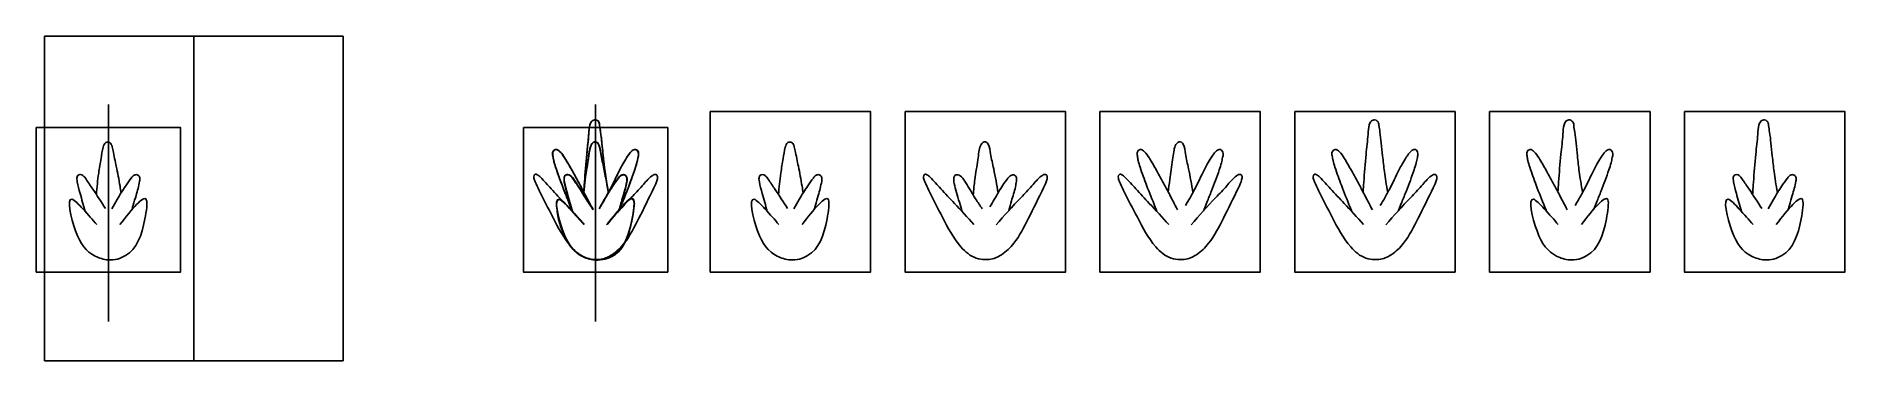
# Model space of a CAD drawing. Header units: millimetres. Extents: x 2509 to 5027, y 1292 to 1743.
import ezdxf

# ---------------------------------------------------------------- set-up
doc = ezdxf.new("R2010")
doc.units = ezdxf.units.MM
doc.layers.get('0').update_dxf_attribs({"color": 3})
for name, color, linetype in [('1', 6, 'Continuous'), ('2', 5, 'Continuous'), ('3', 4, 'Continuous'), ('4', 2, 'Continuous'), ('5', 1, 'Continuous')]:
    doc.layers.add(name, color=color, linetype=linetype)
picture_1 = doc.add_image_def('image1.jpg', size_in_pixel=(589, 1280))
picture_2 = doc.add_image_def('image2.jpg', size_in_pixel=(589, 1280))

msp = doc.modelspace()

# ---------------------------------------------------------------- linework, layer by layer
for points in [[(2609.7, 1648.5), (2609.7, 1346.6)], [(3287.9, 1648.5), (3287.9, 1346.6)]]:
    msp.add_lwpolyline(points)
at = {"color": 1}
for points in [[(3447.5, 1638.6), (3670.8, 1638.6), (3670.8, 1415.3), (3447.5, 1415.3)], [(3718.7, 1638.6), (3942.1, 1638.6), (3942.1, 1415.3), (3718.7, 1415.3)], [(3990, 1638.6), (4213.3, 1638.6), (4213.3, 1415.3), (3990, 1415.3)], [(4261.2, 1638.6), (4484.5, 1638.6), (4484.5, 1415.3), (4261.2, 1415.3)], [(4532.4, 1638.6), (4755.8, 1638.6), (4755.8, 1415.3), (4532.4, 1415.3)], [(4803.6, 1638.6), (5027, 1638.6), (5027, 1415.3), (4803.6, 1415.3)], [(2509.2, 1616.3), (2710.1, 1616.3), (2710.1, 1415.3), (2509.2, 1415.3)], [(3187.5, 1616.3), (3388.4, 1616.3), (3388.4, 1415.3), (3187.5, 1415.3)]]:
    msp.add_lwpolyline(points, close=True, dxfattribs=at)
at = {"color": 3}
msp.add_open_spline([(2593, 1523.2), (2593.8, 1533.2), (2595.3, 1549.9), (2599.6, 1571.9), (2601.3, 1586), (2604.7, 1595.9), (2611.9, 1596.7), (2615, 1590.7), (2617.1, 1579.6), (2621.2, 1560.2), (2624.8, 1541.8), (2626.9, 1528.6), (2627.5, 1525.7)], degree=3, knots=[0, 0, 0, 0, 29.988096, 50.533182, 66.55197, 73.877304, 78.967359, 83.998305, 91.772202, 114.053192, 142.609151, 151.276827, 151.276827, 151.276827, 151.276827], dxfattribs=at)
for points in [[(3271.3, 1523.2), (3272.1, 1533.2), (3273.6, 1549.9), (3277.8, 1571.9), (3279.6, 1586), (3283, 1595.9), (3290.2, 1596.7), (3293.3, 1590.7), (3295.4, 1579.6), (3299.5, 1560.2), (3303, 1541.8), (3305.2, 1528.6), (3305.8, 1525.7)], [(3542.5, 1523.2), (3543.4, 1533.2), (3544.8, 1549.9), (3549.1, 1571.9), (3550.8, 1586), (3554.2, 1595.9), (3561.4, 1596.7), (3564.5, 1590.7), (3566.7, 1579.6), (3570.7, 1560.2), (3574.3, 1541.8), (3576.4, 1528.6), (3577.1, 1525.7)]]:
    msp.add_open_spline(points, degree=3, knots=[0, 0, 0, 0, 29.988096, 50.533182, 66.55197, 73.877304, 78.967359, 83.998305, 91.772202, 114.053192, 142.609151, 151.276827, 151.276827, 151.276827, 151.276827])
for points in [[(2577.4, 1499.8), (2570.3, 1524.8), (2566.4, 1540.9), (2565.9, 1544.7), (2567.1, 1549.5), (2570.8, 1550.9), (2574.3, 1549.5), (2578.7, 1544.4), (2588, 1530.7), (2605.8, 1503.6)], [(2614.6, 1503.5), (2621.8, 1516.2), (2633.8, 1535.4), (2641.6, 1546.1), (2645.4, 1550), (2649.7, 1550.7), (2652.9, 1547.7), (2653.2, 1541.7), (2648.3, 1521.9), (2644.3, 1508.5), (2642.7, 1502.3)], [(2593.6, 1481.5), (2573.9, 1503.5), (2559, 1516.6), (2564, 1472.5), (2591.3, 1437.6), (2609.7, 1432.2), (2633.6, 1438.2), (2660.5, 1489.3), (2662.5, 1516), (2625.7, 1481.5)]]:
    msp.add_spline(points, degree=3, dxfattribs=at)
for points in [[(3255.7, 1499.8), (3248.6, 1524.8), (3244.7, 1540.9), (3244.2, 1544.7), (3245.4, 1549.5), (3249.1, 1550.9), (3252.6, 1549.5), (3256.9, 1544.4), (3266.3, 1530.7), (3284.1, 1503.6)], [(3292.9, 1503.5), (3300.1, 1516.2), (3312.1, 1535.4), (3319.9, 1546.1), (3323.7, 1550), (3328, 1550.7), (3331.2, 1547.7), (3331.5, 1541.7), (3326.6, 1521.9), (3322.6, 1508.5), (3320.9, 1502.3)], [(3526.9, 1499.8), (3519.9, 1524.8), (3515.9, 1540.9), (3515.4, 1544.7), (3516.7, 1549.5), (3520.3, 1550.9), (3523.8, 1549.5), (3528.2, 1544.4), (3537.5, 1530.7), (3555.3, 1503.6)], [(3564.1, 1503.5), (3571.3, 1516.2), (3583.4, 1535.4), (3591.1, 1546.1), (3594.9, 1550), (3599.2, 1550.7), (3602.5, 1547.7), (3602.7, 1541.7), (3597.8, 1521.9), (3593.9, 1508.5), (3592.2, 1502.3)], [(3271.9, 1481.5), (3252.2, 1503.5), (3237.3, 1516.6), (3242.3, 1472.5), (3269.6, 1437.6), (3287.9, 1432.2), (3311.8, 1438.2), (3338.8, 1489.3), (3340.8, 1516), (3304, 1481.5)], [(3543.1, 1481.5), (3523.5, 1503.5), (3508.5, 1516.6), (3513.5, 1472.5), (3540.8, 1437.6), (3559.2, 1432.2), (3583.1, 1438.2), (3610.1, 1489.3), (3612, 1516), (3575.3, 1481.5)]]:
    msp.add_spline(points, degree=3)
at = {"layer": '1'}
for points in [[(3271.2, 1522.5), (3273.5, 1544.1), (3277.5, 1571.4), (3279.1, 1582.8), (3281.2, 1590.9), (3286.4, 1596.4), (3290, 1595.8), (3292.1, 1593.3), (3295.4, 1579.8), (3299.6, 1559.1), (3305.8, 1525.5)], [(3813.6, 1522.5), (3815.9, 1544.1), (3820, 1571.4), (3821.6, 1582.8), (3823.7, 1590.9), (3828.9, 1596.4), (3832.4, 1595.8), (3834.5, 1593.3), (3837.9, 1579.8), (3842.1, 1559.1), (3848.3, 1525.5)], [(3255.8, 1499.3), (3247.9, 1526.1), (3244.7, 1538.7), (3244.1, 1545.8), (3245.7, 1549.6), (3248.1, 1550.8), (3254.7, 1547.7), (3261, 1539.5), (3274.5, 1517.2), (3283.9, 1503.3)], [(3320.8, 1501), (3324.3, 1514.3), (3329.9, 1533.7), (3331.3, 1541.8), (3331, 1547.7), (3327.6, 1550.4), (3322.1, 1548.7), (3318.7, 1545.1), (3306.5, 1526.7), (3294.4, 1506.3)], [(3798.3, 1499.3), (3790.4, 1526.1), (3787.1, 1538.7), (3786.6, 1545.8), (3788.2, 1549.6), (3790.5, 1550.8), (3797.1, 1547.7), (3803.4, 1539.5), (3816.9, 1517.2), (3826.3, 1503.3)], [(3863.3, 1501), (3866.8, 1514.3), (3872.4, 1533.7), (3873.7, 1541.8), (3873.4, 1547.7), (3870, 1550.4), (3864.6, 1548.7), (3861.2, 1545.1), (3849, 1526.7), (3836.9, 1506.3)]]:
    msp.add_spline(points, degree=3, dxfattribs=at)
for points in [[(3272.2, 1481.5), (3263.1, 1491.4), (3247.8, 1508), (3227.4, 1529.6), (3215, 1543.7), (3207.8, 1550.4), (3204, 1551.9), (3201.6, 1549.3), (3201.9, 1545.3), (3204.8, 1538.5), (3213.1, 1520.1), (3229.7, 1489.7), (3247.1, 1454.9), (3270.6, 1434.4), (3283.7, 1433), (3287.9, 1432.7), (3289.8, 1432.6), (3297.8, 1432.7), (3312.9, 1439.3), (3332.5, 1458.9), (3349.4, 1492.4), (3363.9, 1521.8), (3373, 1540.8), (3374.3, 1546.7), (3374.2, 1549.9), (3370.7, 1552), (3361.8, 1546.4), (3352.9, 1534.4), (3330.5, 1512.1), (3314.4, 1493.8), (3303.1, 1481)], [(3814.6, 1481.5), (3805.6, 1491.4), (3790.3, 1508), (3769.8, 1529.6), (3757.5, 1543.7), (3750.3, 1550.4), (3746.4, 1551.9), (3744.1, 1549.3), (3744.4, 1545.3), (3747.2, 1538.5), (3755.5, 1520.1), (3772.1, 1489.7), (3789.6, 1454.9), (3813, 1434.4), (3826.1, 1433), (3830.4, 1432.7), (3832.2, 1432.6), (3840.2, 1432.7), (3855.3, 1439.3), (3874.9, 1458.9), (3891.8, 1492.4), (3906.3, 1521.8), (3915.5, 1540.8), (3916.7, 1546.7), (3916.7, 1549.9), (3913.2, 1552), (3904.2, 1546.4), (3895.4, 1534.4), (3873, 1512.1), (3856.8, 1493.8), (3845.5, 1481)]]:
    msp.add_open_spline(points, degree=3, knots=[0, 0, 0, 0, 39.990647, 67.701686, 89.654595, 95.315475, 98.188578, 100.354177, 104.332207, 109.380966, 122.799448, 164.766846, 213.321884, 239.731996, 252.397096, 252.397096, 252.397096, 257.886611, 276.351529, 299.673148, 339.994524, 387.387129, 399.296496, 402.053967, 405.873591, 407.642692, 413.279919, 432.924477, 455.110215, 506.527791, 506.527791, 506.527791, 506.527791], dxfattribs=at)
at = {"layer": '2'}
for points in [[(3271.6, 1526.4), (3272.8, 1539.3), (3278.1, 1575.1), (3280.7, 1589.1), (3283.4, 1594.6), (3285.9, 1596.2), (3289.1, 1596.1), (3291, 1595), (3292.9, 1591.2), (3294.9, 1582.6), (3297.8, 1567.5), (3302, 1546.2), (3305.8, 1525.9)], [(3255.7, 1499.7), (3245.5, 1525.2), (3233.3, 1558.2), (3229.2, 1572.2), (3228.3, 1578.2), (3229.2, 1584.1), (3232.2, 1585.8), (3236.1, 1584.5), (3242, 1578.4), (3255.6, 1556), (3268.7, 1531.8), (3284.4, 1501.7)], [(3320.9, 1502.3), (3326.3, 1514.8), (3339.4, 1549.1), (3344.6, 1564.5), (3347.5, 1577.2), (3346.7, 1584.1), (3344.7, 1585.5), (3340.8, 1585.2), (3335, 1579.9), (3321.5, 1557.4), (3308.9, 1531.8), (3304.6, 1523.8), (3292.9, 1503.5)], [(3271.9, 1481.5), (3263, 1491.6), (3254.7, 1500.8), (3243.5, 1512.3), (3240.5, 1514.5), (3236.8, 1516.2), (3234.3, 1514.2), (3233.7, 1508), (3235.7, 1494.6), (3242.4, 1471.5), (3252, 1452.5), (3266.9, 1438.7), (3278, 1433.8), (3287.9, 1432.1), (3300.8, 1433.4), (3315.6, 1440.2), (3323.9, 1448.7), (3335, 1473.3), (3337.5, 1482.9), (3340.9, 1501.5), (3341.5, 1509.3), (3341.4, 1513.4), (3340.1, 1516.7), (3338.3, 1517.2), (3335.2, 1516.6), (3332.8, 1514.7), (3324.2, 1506), (3311.2, 1490.7), (3303.3, 1481.2)]]:
    msp.add_spline(points, degree=3, dxfattribs=at)
for points, knots in [([(4085.2, 1526.4), (4085.8, 1532.3), (4087.4, 1547.4), (4090.5, 1566), (4092.6, 1581.9), (4094.1, 1590.6), (4098.4, 1597.1), (4103.9, 1596.3), (4107.9, 1590.2), (4109.1, 1577.3), (4114.5, 1555.1), (4117.6, 1537.1), (4119.5, 1526)], [3.921206, 3.921206, 3.921206, 3.921206, 21.760405, 49.365521, 60.816403, 69.241068, 76.803514, 80.417489, 83.687341, 97.558735, 118.692065, 152.419767, 152.419767, 152.419767, 152.419767]), ([(4069.6, 1499.2), (4069.5, 1499.4), (4069.4, 1499.6), (4069.3, 1499.8), (4068.5, 1501.8), (4063.7, 1513.8), (4055.5, 1534.2), (4047.7, 1555.7), (4043.3, 1569.5), (4042.2, 1576.5), (4041, 1582.6), (4046.7, 1587.4), (4053.8, 1581.6), (4060.3, 1571.6), (4069.6, 1555.7), (4078.7, 1538.6), (4086.4, 1524.3), (4092.4, 1512.8), (4096, 1505.7), (4098.1, 1501.7)], [-0.674557, -0.674557, -0.674557, -0.674557, 0, 0, 0, 6.341374, 38.97294, 65.730314, 75.368917, 81.842957, 87.459331, 92.813017, 99.363533, 110.596035, 130.519507, 153.634145, 168.941781, 179.137728, 192.709404, 192.709404, 192.709404, 192.709404]), ([(4134.2, 1500.6), (4134.4, 1501.1), (4134.6, 1501.6), (4134.8, 1502.1), (4136.2, 1505.5), (4139.7, 1514.2), (4147.3, 1532.6), (4153.9, 1550.9), (4159.1, 1566.4), (4160.6, 1573.9), (4162, 1579.6), (4160.6, 1583.4), (4157.9, 1586.6), (4153, 1584.9), (4149.1, 1580.7), (4144.4, 1574), (4138.4, 1563.9), (4132, 1551.1), (4126, 1538.6), (4121.1, 1528.8), (4116.1, 1520.1), (4112.5, 1513.2), (4109.6, 1508.8), (4109, 1507.9)], [-1.597277, -1.597277, -1.597277, -1.597277, 0, 0, 0, 10.875174, 28.29673, 59.512294, 69.510565, 77.16529, 82.632013, 86.330558, 89.210991, 93.896833, 99.100681, 106.833652, 118.081698, 134.519518, 149.771774, 159.585913, 167.313542, 179.913902, 183.086569, 183.086569, 183.086569, 183.086569]), ([(4085.8, 1481.5), (4076.8, 1491.4), (4061.5, 1508), (4041, 1529.6), (4028.7, 1543.7), (4021.5, 1550.4), (4017.6, 1551.9), (4015.3, 1549.3), (4015.6, 1545.3), (4018.5, 1538.5), (4026.7, 1520.1), (4043.4, 1489.7), (4060.8, 1454.9), (4084.3, 1434.4), (4097.4, 1433), (4101.6, 1432.7), (4103.5, 1432.6), (4111.5, 1432.7), (4126.5, 1439.3), (4146.2, 1458.9), (4163, 1492.4), (4177.6, 1521.8), (4186.7, 1540.8), (4188, 1546.7), (4187.9, 1549.9), (4184.4, 1552), (4175.5, 1546.4), (4166.6, 1534.4), (4144.2, 1512.1), (4128.1, 1493.8), (4116.8, 1481)], [0, 0, 0, 0, 39.990647, 67.701686, 89.654595, 95.315475, 98.188578, 100.354177, 104.332207, 109.380966, 122.799448, 164.766846, 213.321884, 239.731996, 252.397096, 252.397096, 252.397096, 257.886611, 276.351529, 299.673148, 339.994524, 387.387129, 399.296496, 402.053967, 405.873591, 407.642692, 413.279919, 432.924477, 455.110215, 506.527791, 506.527791, 506.527791, 506.527791])]:
    msp.add_open_spline(points, degree=3, knots=knots, dxfattribs=at)
at = {"layer": '3'}
for points in [[(3271.2, 1522.5), (3276.6, 1589.1), (3278.7, 1611.3), (3280.9, 1622.4), (3284, 1626.2), (3286.8, 1627), (3289.3, 1626.8), (3291.5, 1625.5), (3293.5, 1619.7), (3295.3, 1606.6), (3298.2, 1580.7), (3301.9, 1549.6), (3305.8, 1525.5)], [(3255.7, 1499.7), (3252.8, 1509.2), (3248.9, 1522.8), (3245.3, 1536), (3244.1, 1545.4), (3246.4, 1550.1), (3250.9, 1550.4), (3256.8, 1545.3), (3265.4, 1532), (3271.2, 1522.5), (3279.8, 1509.2), (3281.7, 1506.4)], [(3320.8, 1501), (3323.3, 1510.9), (3327.3, 1524.4), (3330.8, 1538.2), (3331.2, 1547.3), (3327.3, 1550.4), (3323.6, 1550), (3319.2, 1545.6), (3311.5, 1534.4), (3305.8, 1525.5), (3299.2, 1514.3), (3296.3, 1509.3)], [(3272.2, 1481.5), (3267.9, 1486.2), (3258.4, 1496.7), (3249.2, 1507), (3241.3, 1514.3), (3236.3, 1516.1), (3233.9, 1513.6), (3233.5, 1510.1), (3234.8, 1499.3), (3239.7, 1479.1), (3246.1, 1463.4), (3255.9, 1447.7), (3271.8, 1436.1), (3286.3, 1432.3), (3300.9, 1433.5), (3311.8, 1437.7), (3321.8, 1446.1), (3328.9, 1456.9), (3335.7, 1475.7), (3340.2, 1496.7), (3341.5, 1506.8), (3341.3, 1514.3), (3339.1, 1517.1), (3335.4, 1516.7), (3329.6, 1511.7), (3320.8, 1501), (3310.7, 1490), (3304, 1481.5)]]:
    msp.add_spline(points, degree=3, dxfattribs=at)
for points, knots in [([(4356.4, 1526.6), (4356.4, 1526.6), (4356.4, 1526.6), (4356.4, 1526.6), (4356.7, 1531.1), (4358, 1548.7), (4359.8, 1575.5), (4363.2, 1602.2), (4363.8, 1617.8), (4367, 1625.9), (4373.6, 1628.1), (4378.2, 1623.7), (4378.6, 1617.2), (4380.2, 1608), (4381.8, 1593.9), (4383.7, 1575.6), (4385.6, 1557.7), (4388.1, 1540.8), (4389.8, 1531.2), (4390.7, 1526)], [-0.0051, -0.0051, -0.0051, -0.0051, 0, 0, 0, 13.620596, 52.837807, 80.863595, 93.859149, 100.203695, 105.256907, 111.992239, 115.444527, 124.845783, 140.000599, 158.07831, 180.02921, 193.73538, 209.435583, 209.435583, 209.435583, 209.435583]), ([(4340.8, 1499.2), (4340.7, 1499.4), (4340.6, 1499.6), (4340.6, 1499.8), (4339.8, 1501.8), (4334.9, 1513.8), (4326.7, 1534.2), (4318.9, 1555.7), (4314.6, 1569.5), (4313.4, 1576.5), (4312.2, 1582.6), (4317.9, 1587.4), (4325.1, 1581.6), (4331.6, 1571.6), (4340.8, 1555.7), (4350, 1538.6), (4357.6, 1524.3), (4363.6, 1512.8), (4367.3, 1505.7), (4369.4, 1501.7)], [-0.674557, -0.674557, -0.674557, -0.674557, 0, 0, 0, 6.341374, 38.97294, 65.730314, 75.368917, 81.842957, 87.459331, 92.813017, 99.363533, 110.596035, 130.519507, 153.634145, 168.941781, 179.137728, 192.709404, 192.709404, 192.709404, 192.709404]), ([(4405.4, 1500.6), (4405.6, 1501.1), (4405.8, 1501.6), (4406, 1502.1), (4407.4, 1505.5), (4410.9, 1514.2), (4418.5, 1532.6), (4425.1, 1550.9), (4430.3, 1566.4), (4431.8, 1573.9), (4433.2, 1579.6), (4431.8, 1583.4), (4429.1, 1586.6), (4424.3, 1584.9), (4420.3, 1580.7), (4415.7, 1574), (4409.6, 1563.9), (4403.2, 1551.1), (4397.2, 1538.6), (4392.4, 1528.8), (4387.3, 1520.1), (4383.7, 1513.2), (4380.8, 1508.8), (4380.3, 1507.9)], [-1.597277, -1.597277, -1.597277, -1.597277, 0, 0, 0, 10.875174, 28.29673, 59.512294, 69.510565, 77.16529, 82.632013, 86.330558, 89.210991, 93.896833, 99.100681, 106.833652, 118.081698, 134.519518, 149.771774, 159.585913, 167.313542, 179.913902, 183.086569, 183.086569, 183.086569, 183.086569]), ([(4357.1, 1481.5), (4348, 1491.4), (4332.8, 1508), (4312.3, 1529.6), (4300, 1543.7), (4292.7, 1550.4), (4288.9, 1551.9), (4286.5, 1549.3), (4286.8, 1545.3), (4289.7, 1538.5), (4298, 1520.1), (4314.6, 1489.7), (4332.1, 1454.9), (4355.5, 1434.4), (4368.6, 1433), (4372.9, 1432.7), (4374.7, 1432.6), (4382.7, 1432.7), (4397.8, 1439.3), (4417.4, 1458.9), (4434.3, 1492.4), (4448.8, 1521.8), (4457.9, 1540.8), (4459.2, 1546.7), (4459.1, 1549.9), (4455.7, 1552), (4446.7, 1546.4), (4437.8, 1534.4), (4415.5, 1512.1), (4399.3, 1493.8), (4388, 1481)], [0, 0, 0, 0, 39.990647, 67.701686, 89.654595, 95.315475, 98.188578, 100.354177, 104.332207, 109.380966, 122.799448, 164.766846, 213.321884, 239.731996, 252.397096, 252.397096, 252.397096, 257.886611, 276.351529, 299.673148, 339.994524, 387.387129, 399.296496, 402.053967, 405.873591, 407.642692, 413.279919, 432.924477, 455.110215, 506.527791, 506.527791, 506.527791, 506.527791])]:
    msp.add_open_spline(points, degree=3, knots=knots, dxfattribs=at)
at = {"layer": '4'}
for points in [[(3271.5, 1526.6), (3272.4, 1540.2), (3275.6, 1579.2), (3278.4, 1607.1), (3280, 1620), (3283.1, 1625.6), (3287.9, 1627), (3293, 1622.6), (3293.6, 1619.2), (3294.9, 1609.9), (3296.8, 1594.8), (3298.6, 1576.8), (3301.1, 1555), (3303.1, 1541.5), (3305.8, 1526)], [(3255.6, 1499.8), (3253.3, 1505.7), (3241.3, 1536), (3232.3, 1561.2), (3229.6, 1570.5), (3228.4, 1576.9), (3228.4, 1582.5), (3232.6, 1585.8), (3238.4, 1582.8), (3245.1, 1573.8), (3255.2, 1556.6), (3266.3, 1536.3), (3273.5, 1522.8), (3278.2, 1513.8), (3284.4, 1501.7)], [(3321.1, 1502.1), (3325.2, 1512.2), (3331.7, 1528.3), (3342.4, 1557.7), (3345.4, 1567.2), (3347.1, 1574.7), (3347.8, 1580.1), (3346.5, 1583.6), (3344.5, 1585.6), (3339.9, 1584.7), (3336, 1581.2), (3331.5, 1575), (3325.7, 1565.3), (3318.2, 1550.7), (3311.5, 1537), (3307, 1528.3), (3303.2, 1521.5), (3297.1, 1510.5), (3295.3, 1507.9)], [(3272.2, 1481.5), (3266.1, 1488.2), (3258.8, 1496.2), (3254.5, 1501.1), (3247.3, 1509), (3241.3, 1514.3), (3237.3, 1516.2), (3235.1, 1515.3), (3233.8, 1512.7), (3233.7, 1507), (3237.1, 1485.8), (3248.3, 1459), (3261.4, 1442.5), (3279.9, 1433.3), (3287.9, 1432.1), (3300.9, 1433.5), (3317.2, 1441.5), (3333.9, 1469.5), (3337.9, 1484.8), (3339.7, 1493.3), (3341.4, 1507.6), (3341.3, 1514.5), (3339.1, 1517.1), (3336.1, 1517), (3331.9, 1514.2), (3325.1, 1507), (3313.7, 1493.1), (3303.1, 1481)], [(4628, 1481.5), (4608.4, 1503.5), (4593.4, 1516.6), (4598.5, 1472.5), (4625.8, 1437.6), (4644.1, 1432.2), (4668, 1438.2), (4695, 1489.3), (4697, 1516), (4660.2, 1481.5)]]:
    msp.add_spline(points, degree=3, dxfattribs=at)
for points, knots in [([(4627.6, 1526.6), (4627.6, 1526.6), (4627.6, 1526.6), (4627.6, 1526.6), (4627.9, 1531.1), (4629.2, 1548.7), (4631, 1575.5), (4634.5, 1602.2), (4635.1, 1617.8), (4638.3, 1625.9), (4644.8, 1628.1), (4649.4, 1623.7), (4649.8, 1617.2), (4651.4, 1608), (4653, 1593.9), (4654.9, 1575.6), (4656.8, 1557.7), (4659.3, 1540.8), (4661, 1531.2), (4661.9, 1526)], [-0.0051, -0.0051, -0.0051, -0.0051, 0, 0, 0, 13.620596, 52.837807, 80.863595, 93.859149, 100.203695, 105.256907, 111.992239, 115.444527, 124.845783, 140.000599, 158.07831, 180.02921, 193.73538, 209.435583, 209.435583, 209.435583, 209.435583]), ([(4611.8, 1499.7), (4611.8, 1499.8), (4611.8, 1499.8), (4611.8, 1499.8), (4611, 1501.8), (4606.1, 1513.8), (4597.9, 1534.2), (4590.2, 1555.7), (4585.8, 1569.5), (4584.7, 1576.5), (4583.4, 1582.6), (4589.2, 1587.4), (4596.3, 1581.6), (4602.8, 1571.6), (4612, 1555.7), (4621.2, 1538.6), (4628.8, 1524.3), (4634.9, 1512.8), (4638.5, 1505.7), (4640.6, 1501.7)], [-0.069828, -0.069828, -0.069828, -0.069828, 0, 0, 0, 6.341374, 38.97294, 65.730314, 75.368917, 81.842957, 87.459331, 92.813017, 99.363533, 110.596035, 130.519507, 153.634145, 168.941781, 179.137728, 192.709404, 192.709404, 192.709404, 192.709404]), ([(4677.6, 1502.9), (4678.8, 1506), (4682.3, 1514.5), (4689.7, 1532.6), (4696.3, 1550.9), (4701.5, 1566.4), (4703.1, 1573.9), (4704.4, 1579.6), (4703, 1583.4), (4700.4, 1586.6), (4695.5, 1584.9), (4691.5, 1580.7), (4686.9, 1574), (4680.8, 1563.9), (4674.5, 1551.1), (4668.5, 1538.6), (4663.6, 1528.8), (4658.5, 1520.1), (4654.9, 1513.2), (4652.1, 1508.8), (4651.5, 1507.9)], [0.87666, 0.87666, 0.87666, 0.87666, 10.875174, 28.29673, 59.512294, 69.510565, 77.16529, 82.632013, 86.330558, 89.210991, 93.896833, 99.100681, 106.833652, 118.081698, 134.519518, 149.771774, 159.585913, 167.313542, 179.913902, 183.086569, 183.086569, 183.086569, 183.086569])]:
    msp.add_open_spline(points, degree=3, knots=knots, dxfattribs=at)
at = {"layer": '5'}
msp.add_open_spline([(4898.6, 1523.3), (4898.7, 1524.4), (4898.8, 1525.5), (4898.8, 1526.6), (4898.8, 1526.6), (4898.8, 1526.6), (4898.8, 1526.6), (4899.2, 1531.1), (4900.4, 1548.7), (4902.3, 1575.5), (4905.7, 1602.2), (4906.3, 1617.8), (4909.5, 1625.9), (4916.1, 1628.1), (4920.7, 1623.7), (4921, 1617.2), (4922.7, 1608), (4924.3, 1593.9), (4926.1, 1575.6), (4928.1, 1557.7), (4930.5, 1540.8), (4932.2, 1531.2), (4933.2, 1526), (4933.2, 1525.9), (4933.2, 1525.8), (4933.2, 1525.7)], degree=3, knots=[-3.294765, -3.294765, -3.294765, -3.294765, -0.0051, -0.0051, -0.0051, 0, 0, 0, 13.620596, 52.837807, 80.863595, 93.859149, 100.203695, 105.256907, 111.992239, 115.444527, 124.845783, 140.000599, 158.07831, 180.02921, 193.73538, 209.435583, 209.435583, 209.435583, 209.709622, 209.709622, 209.709622, 209.709622], dxfattribs=at)
for points in [[(4883, 1499.8), (4876, 1524.8), (4872.1, 1540.9), (4871.6, 1544.7), (4872.8, 1549.5), (4876.4, 1550.9), (4880, 1549.5), (4884.3, 1544.4), (4893.7, 1530.7), (4911.5, 1503.6)], [(4920.3, 1503.5), (4927.5, 1516.2), (4939.5, 1535.4), (4947.2, 1546.1), (4951.1, 1550), (4955.3, 1550.7), (4958.6, 1547.7), (4958.8, 1541.7), (4953.9, 1521.9), (4950, 1508.5), (4948.3, 1502.3)], [(4899.2, 1481.5), (4879.6, 1503.5), (4864.7, 1516.6), (4869.7, 1472.5), (4897, 1437.6), (4915.3, 1432.2), (4939.2, 1438.2), (4966.2, 1489.3), (4968.2, 1516), (4931.4, 1481.5)]]:
    msp.add_spline(points, degree=3, dxfattribs=at)

# ---------------------------------------------------------------- pictures from other files: only their frames are drawn
image = msp.add_image(picture_1, insert=(2520.8, 1291.9), size_in_units=(207.8, 451.6))
image.dxf.flags = 7
image = msp.add_image(picture_2, insert=(2728.6, 1291.9), size_in_units=(207.8, 451.6))
image.dxf.flags = 7

doc.saveas('drawing.dxf')
